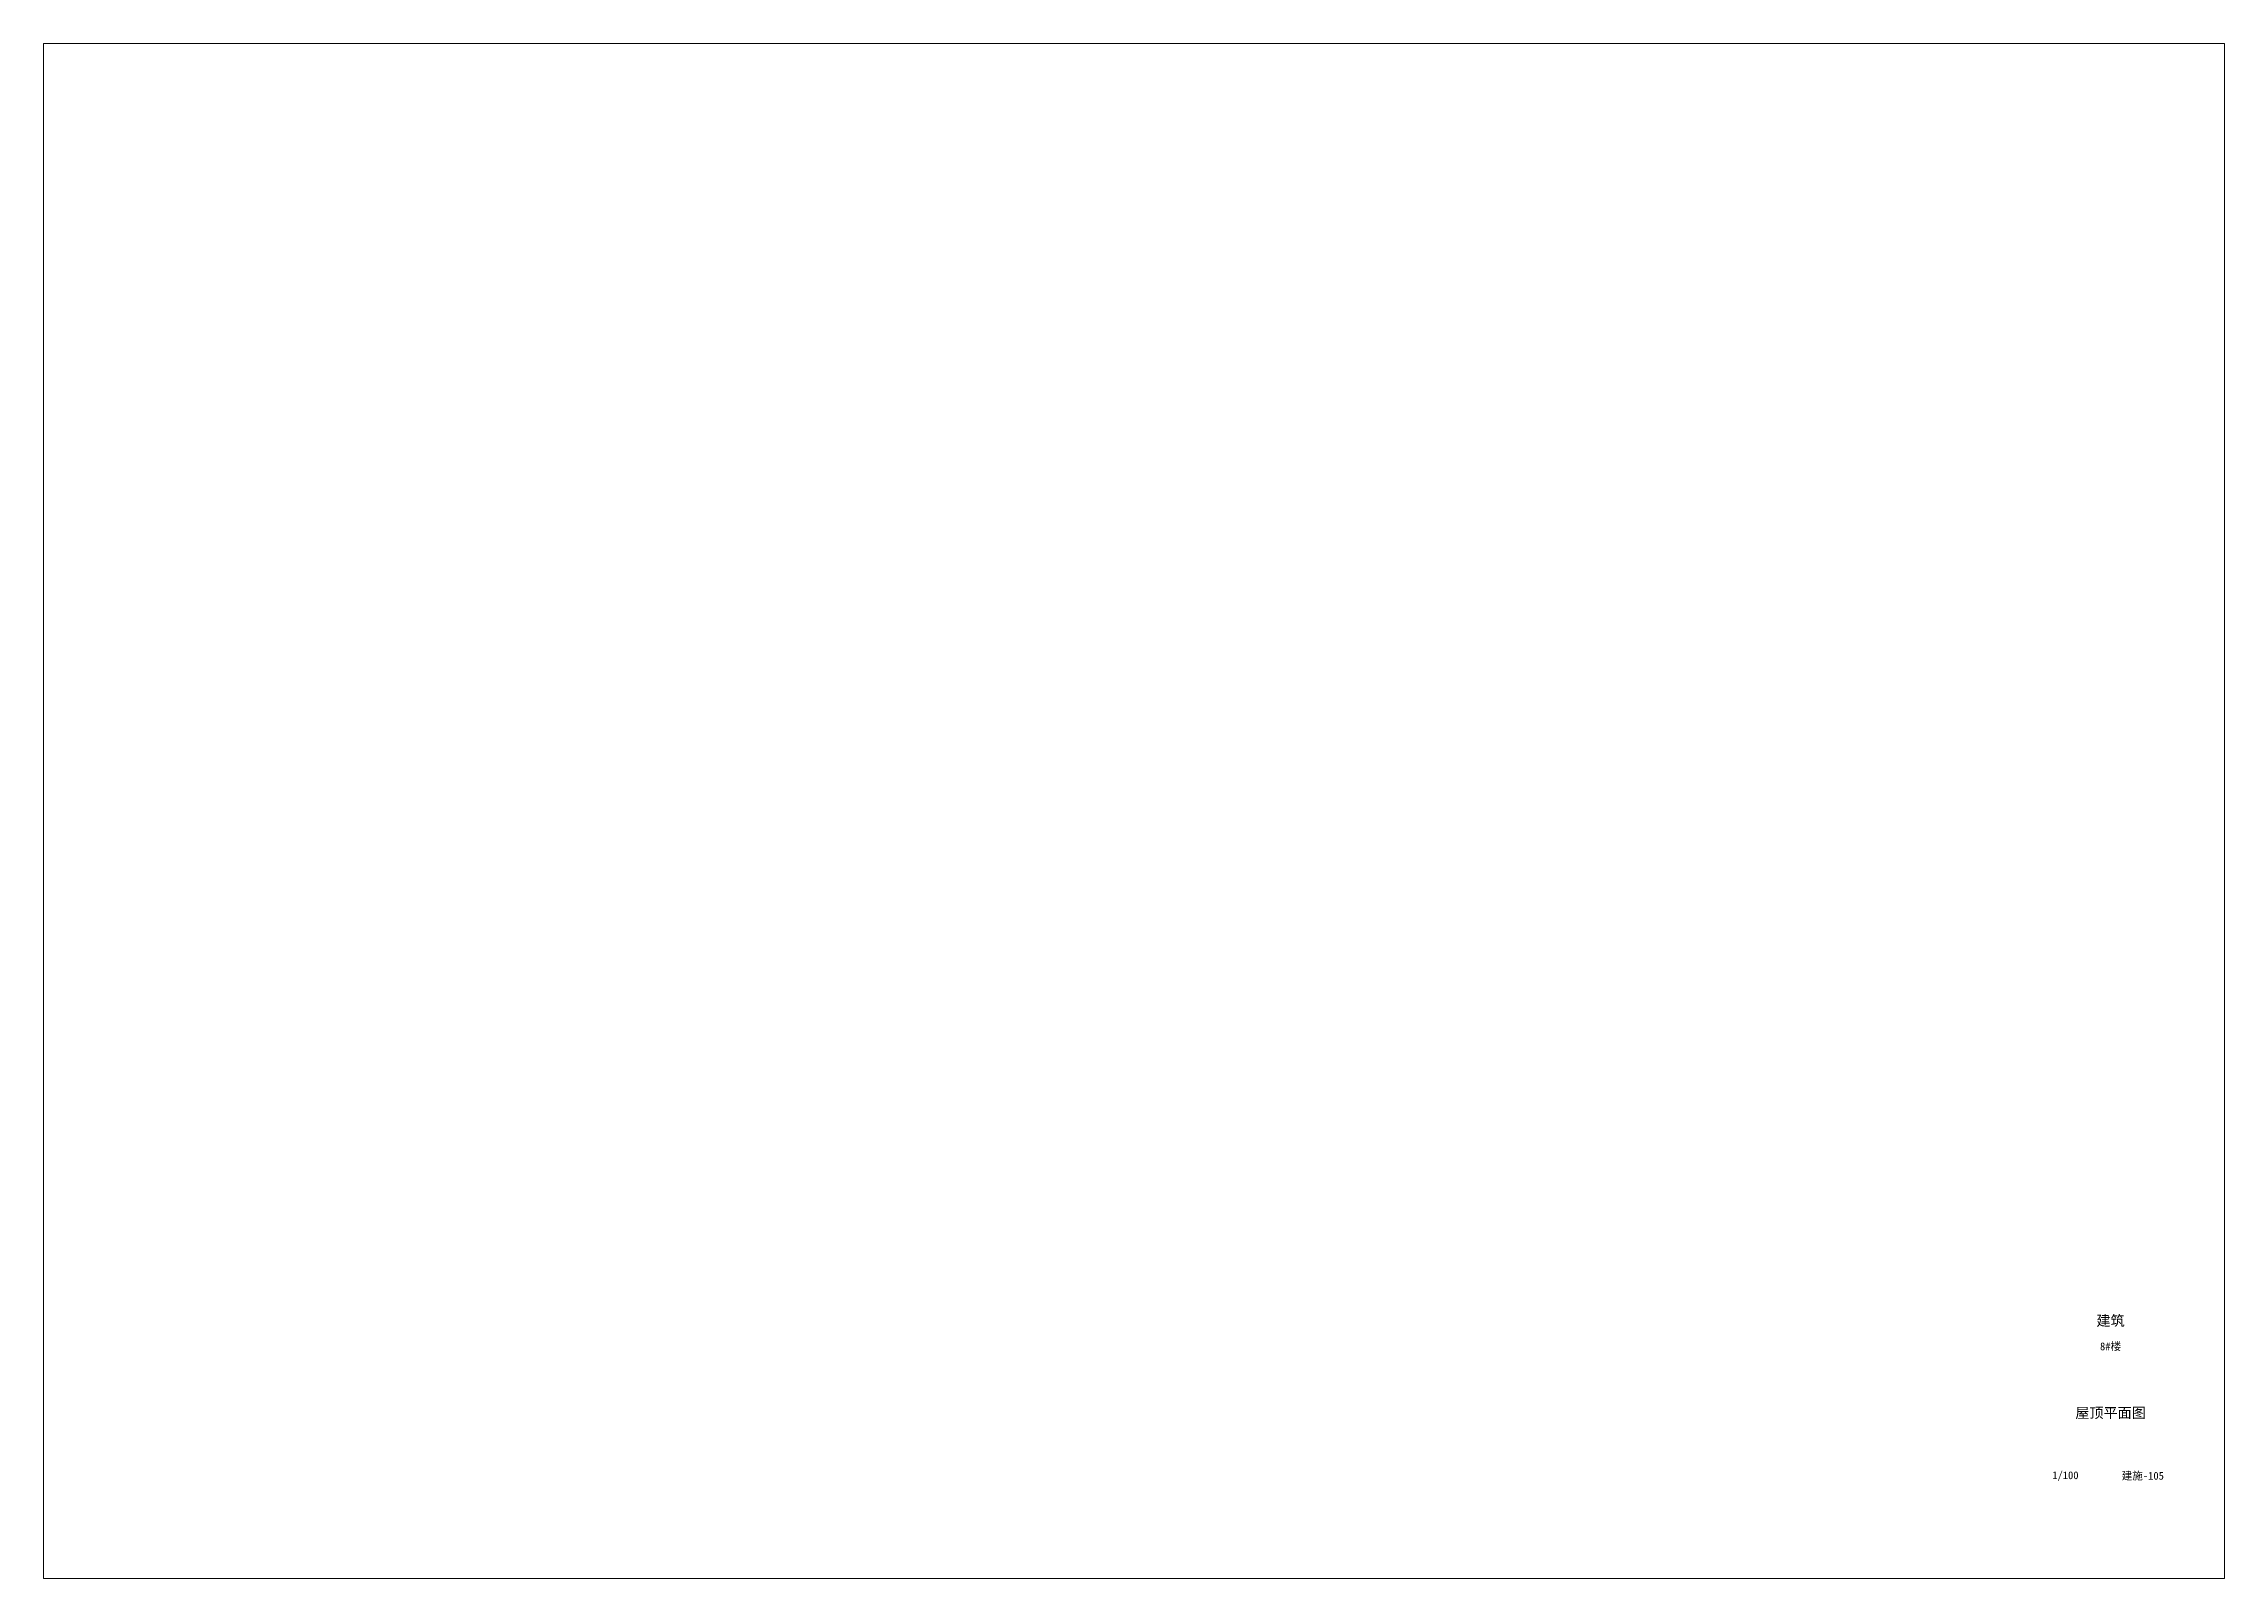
# Paper-space layout 'Layout1' of a CAD drawing. Extents: x -2 to 843, y 0 to 595.
import ezdxf

# ---------------------------------------------------------------- set-up
doc = ezdxf.new("R2010")
doc.units = 0
doc.header["$LTSCALE"] = 1000
doc.header["$MEASUREMENT"] = 0
doc.linetypes.add('109-34 轴网$0$L1$0$$AUDIT_BAD_LTYPE1', pattern=[0])
doc.layers.add('04-不打印_视口', color=5, linetype='Continuous', plot=False)
doc.styles.add('华文细黑', font='', dxfattribs={"height": 10})
doc.styles.get('华文细黑').set_extended_font_data('STXihei')

psp = doc.layouts.get("Layout1")

# ---------------------------------------------------------------- texts
at = {"color": 95, "insert": (798.5, 99.59), "char_height": 4, "width": 36.9211, "attachment_point": 5, "style": '华文细黑'}
psp.add_mtext('建筑', dxfattribs=at)
psp.add_mtext('建筑', dxfattribs=at)
at = {"color": 55, "attachment_point": 5, "style": '华文细黑'}
for s, insert, char_height, width in [('8#楼', (798.5, 89.67), 3, 31.6304), ('8#楼', (798.5, 89.67), 3, 31.6304), ('屋顶平面图', (798.5, 63.84), 4, 57.1956), ('屋顶平面图', (798.5, 63.84), 4, 57.1956), ('1/100', (781, 39.51), 3, 22.9764), ('建施-105', (811, 39.51), 3, 31.8545), ('建施-105', (811, 39.51), 3, 31.8545)]:
    psp.add_mtext(s, dxfattribs=dict(at, insert=insert, char_height=char_height, width=width))

# ---------------------------------------------------------------- viewports
at = {"layer": '04-不打印_视口', "linetype": '109-34 轴网$0$L1$0$$AUDIT_BAD_LTYPE1', "view_target_point": (24608.02, 7783.21)}
psp.add_viewport(center=(420.16, 297.26), size=(844.87, 594.6922), view_center_point=(110614.98, 246643.21), view_height=59469.2176, dxfattribs=at)

doc.saveas('drawing.dxf')
